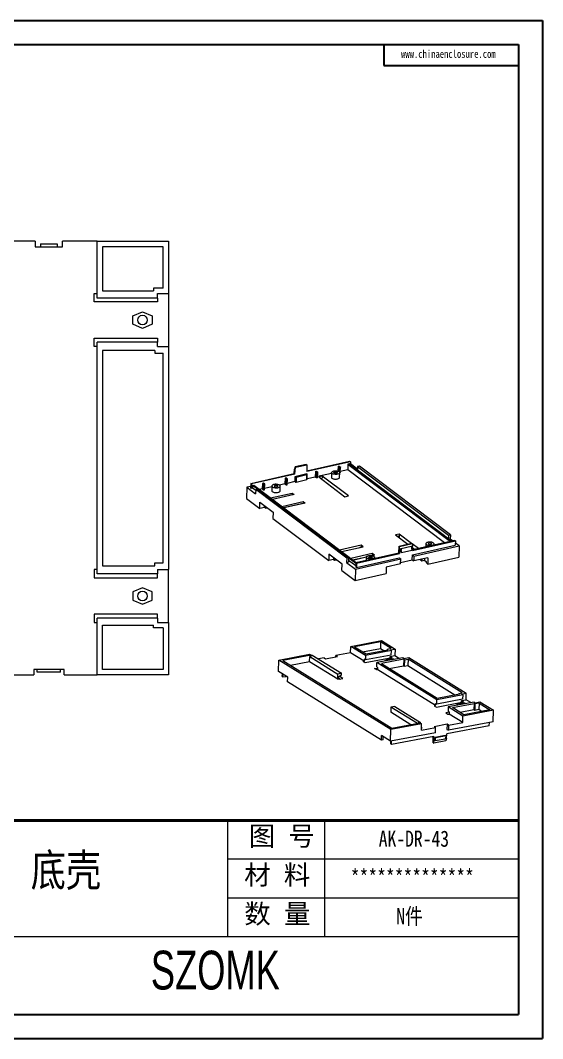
# Model space of a CAD drawing. Header units: inches. Extents: x 2395 to 4256, y 1126 to 1576.
# Drawn here: x 3456.5 to 3646.1, y 1128.8 to 1498.5 of the extents above; entities that cross this region are included whole.
import ezdxf

# ---------------------------------------------------------------- set-up
doc = ezdxf.new("R2010")
doc.units = ezdxf.units.IN
doc.header["$LTSCALE"] = 15
doc.layers.add('文字', color=81, linetype='Continuous')
doc.layers.add('粗实线', color=7, linetype='Continuous', lineweight=30)
doc.layers.add('细实线', color=3, linetype='Continuous', lineweight=9)
doc.styles.get("Standard").update_dxf_attribs({"font": 'txt', "bigfont": 'gbcbig.shx'})
doc.styles.add('宋体', font='', dxfattribs={"width": 0.8, "height": 3.5})
doc.styles.add('长仿宋', font='', dxfattribs={"width": 0.7, "height": 4})
doc.styles.get('宋体').set_extended_font_data('SimSun')
doc.styles.get('长仿宋').set_extended_font_data('SimSun')

msp = doc.modelspace()

# ---------------------------------------------------------------- linework, layer by layer
for p, q in [((3123.19, 1498.53), (3646.14, 1498.53)), ((3646.14, 1498.53), (3646.14, 1128.767)), ((3136.722, 1489.726), (3637.336, 1489.726)), ((3588.426, 1489.726), (3588.426, 1482.084)), ((3637.336, 1489.726), (3637.336, 1137.571)), ((3588.426, 1482.084), (3637.336, 1482.084)), ((3136.722, 1137.571), (3637.336, 1137.571)), ((3123.19, 1128.767), (3646.14, 1128.767))]:
    msp.add_line(p, q)
at = {"color": 7, "linetype": 'Continuous', "lineweight": 15}
for p, q in [((3461.837, 1418.342), (3451.537, 1418.342)), ((3461.837, 1418.342), (3461.837, 1416.342)), ((3461.837, 1416.342), (3471.837, 1416.342)), ((3463.837, 1417.342), (3463.837, 1416.342)), ((3463.837, 1417.342), (3469.837, 1417.342)), ((3469.837, 1417.342), (3469.837, 1416.342)), ((3471.837, 1416.342), (3471.837, 1418.342)), ((3484.337, 1418.342), (3471.837, 1418.342)), ((3484.337, 1418.342), (3510.337, 1418.342)), ((3484.337, 1397.692), (3484.337, 1418.342)), ((3508.337, 1416.342), (3486.337, 1416.342)), ((3486.337, 1416.342), (3486.337, 1400.292)), ((3508.337, 1401.292), (3508.337, 1416.342)), ((3510.337, 1418.342), (3510.337, 1399.292)), ((3483.337, 1396.292), (3483.337, 1399.292)), ((3483.337, 1399.292), (3484.337, 1399.292)), ((3486.337, 1400.292), (3504.837, 1400.292)), ((3504.837, 1401.292), (3504.837, 1400.292)), ((3508.337, 1401.292), (3504.837, 1401.292)), ((3506.337, 1399.292), (3510.337, 1399.292)), ((3506.337, 1397.692), (3506.337, 1399.292)), ((3510.337, 1399.292), (3510.337, 1380.092)), ((3506.337, 1396.292), (3483.337, 1396.292)), ((3506.337, 1397.692), (3484.337, 1397.692)), ((3506.337, 1397.692), (3506.337, 1396.292)), ((3497.337, 1391.192), (3500.837, 1392.692)), ((3497.337, 1388.192), (3497.337, 1391.192)), ((3500.837, 1392.692), (3504.337, 1391.192)), ((3504.337, 1391.192), (3504.337, 1388.192)), ((3500.837, 1386.692), (3497.337, 1388.192)), ((3504.337, 1388.192), (3500.837, 1386.692)), ((3483.337, 1383.092), (3506.337, 1383.092)), ((3483.337, 1380.092), (3483.337, 1383.092)), ((3506.337, 1383.092), (3506.337, 1381.692)), ((3484.337, 1380.092), (3483.337, 1380.092)), ((3484.337, 1297.492), (3484.337, 1381.692)), ((3506.337, 1381.692), (3484.337, 1381.692)), ((3506.337, 1380.092), (3506.337, 1381.692)), ((3506.337, 1380.092), (3510.337, 1380.092)), ((3510.337, 1380.092), (3510.337, 1299.092)), ((3505.337, 1378.692), (3486.337, 1378.692)), ((3486.337, 1378.692), (3486.337, 1300.492)), ((3505.337, 1378.692), (3505.337, 1377.692)), ((3505.337, 1377.692), (3508.337, 1377.692)), ((3508.337, 1301.492), (3508.337, 1377.692)), ((3555.939, 1333.925), (3556.057, 1335.527)), ((3556.224, 1336.367), (3556.057, 1335.527)), ((3556.189, 1333.737), (3556.374, 1336.254)), ((3560.302, 1337.287), (3556.224, 1336.367)), ((3556.224, 1336.367), (3556.374, 1336.254)), ((3556.374, 1336.254), (3560.452, 1337.174)), ((3560.302, 1337.287), (3560.452, 1337.174)), ((3560.452, 1337.174), (3560.516, 1334.712)), ((3560.51, 1334.956), (3576.062, 1338.463)), ((3576.312, 1338.274), (3560.516, 1334.712)), ((3571.86, 1336.595), (3571.816, 1334.806)), ((3571.86, 1336.595), (3572.292, 1336.693)), ((3572.235, 1336.312), (3571.86, 1336.595)), ((3572.292, 1336.693), (3572.668, 1336.409)), ((3572.652, 1334.318), (3572.701, 1336.355)), ((3575.38, 1335.363), (3572.662, 1334.75)), ((3575.43, 1337.4), (3575.38, 1335.363)), ((3610.53, 1308.854), (3575.38, 1335.363)), ((3575.862, 1337.498), (3575.43, 1337.4)), ((3575.43, 1337.4), (3612.648, 1309.331)), ((3613.08, 1309.429), (3575.862, 1337.498)), ((3576.062, 1338.463), (3576.312, 1338.274)), ((3576.312, 1338.274), (3576.285, 1337.179)), ((3576.388, 1337.451), (3576.291, 1337.429)), ((3578.944, 1335.523), (3576.388, 1337.451)), ((3578.968, 1336.483), (3578.936, 1335.18)), ((3579.617, 1336.629), (3578.968, 1336.483)), ((3578.968, 1336.483), (3611.996, 1311.574)), ((3612.645, 1311.721), (3579.617, 1336.629)), ((3540.143, 1330.364), (3555.939, 1333.925)), ((3556.189, 1333.737), (3540.394, 1330.175)), ((3552.602, 1332.253), (3552.553, 1330.216)), ((3553.035, 1332.35), (3552.602, 1332.253)), ((3552.602, 1332.253), (3552.978, 1331.97)), ((3552.978, 1331.97), (3552.928, 1329.933)), ((3553.41, 1332.067), (3553.035, 1332.35)), ((3553.394, 1329.976), (3553.444, 1332.012)), ((3555.939, 1333.925), (3556.189, 1333.737)), ((3556.167, 1332.831), (3556.123, 1331.021)), ((3560.494, 1333.807), (3556.167, 1332.831)), ((3556.167, 1332.831), (3556.292, 1332.737)), ((3556.248, 1330.927), (3556.292, 1332.737)), ((3556.633, 1332.691), (3556.589, 1330.881)), ((3556.589, 1330.881), (3560.484, 1331.759)), ((3556.633, 1332.691), (3560.528, 1333.57)), ((3560.484, 1331.759), (3560.528, 1333.57)), ((3560.619, 1333.713), (3560.494, 1333.807)), ((3560.609, 1331.847), (3560.653, 1333.658)), ((3563.588, 1332.704), (3560.613, 1332.033)), ((3563.637, 1334.741), (3563.588, 1332.704)), ((3563.963, 1332.421), (3563.588, 1332.704)), ((3563.637, 1334.741), (3564.07, 1334.839)), ((3564.013, 1334.458), (3563.637, 1334.741)), ((3564.013, 1334.458), (3563.963, 1332.421)), ((3564.07, 1334.839), (3564.445, 1334.555)), ((3564.429, 1332.464), (3564.479, 1334.501)), ((3569.454, 1334.027), (3564.44, 1332.896)), ((3566.11, 1333.028), (3564.812, 1332.735)), ((3564.812, 1332.735), (3574.32, 1325.564)), ((3565.501, 1332.215), (3566.093, 1332.349)), ((3566.11, 1333.028), (3566.093, 1332.349)), ((3575.618, 1325.857), (3566.11, 1333.028)), ((3569.462, 1334.337), (3569.42, 1332.617)), ((3572.419, 1332.544), (3572.461, 1334.264)), ((3538.739, 1328.962), (3538.64, 1324.888)), ((3540.117, 1329.272), (3538.739, 1328.962)), ((3538.739, 1328.962), (3541.929, 1326.556)), ((3540.143, 1330.364), (3540.105, 1328.78)), ((3540.355, 1328.591), (3540.105, 1328.78)), ((3540.394, 1330.175), (3540.143, 1330.364)), ((3540.394, 1330.175), (3540.355, 1328.591)), ((3540.788, 1328.688), (3540.355, 1328.591)), ((3540.81, 1329.594), (3540.788, 1328.688)), ((3541.959, 1327.805), (3540.788, 1328.688)), ((3540.81, 1329.594), (3541.243, 1329.691)), ((3542.56, 1328.274), (3540.81, 1329.594)), ((3541.243, 1329.691), (3578.461, 1301.623)), ((3541.968, 1328.14), (3541.929, 1326.556)), ((3541.968, 1328.14), (3542.617, 1328.286)), ((3574.996, 1303.231), (3541.968, 1328.14)), ((3542.617, 1328.286), (3575.645, 1303.378)), ((3544.33, 1328.362), (3543.31, 1328.132)), ((3544.38, 1330.399), (3544.33, 1328.362)), ((3544.33, 1328.362), (3544.706, 1328.079)), ((3544.813, 1330.496), (3544.38, 1330.399)), ((3544.38, 1330.399), (3544.755, 1330.116)), ((3544.755, 1330.116), (3544.706, 1328.079)), ((3545.188, 1330.213), (3544.813, 1330.496)), ((3545.172, 1328.122), (3545.222, 1330.158)), ((3547.817, 1329.148), (3545.183, 1328.554)), ((3547.824, 1329.458), (3547.782, 1327.738)), ((3552.553, 1330.216), (3550.549, 1329.764)), ((3550.781, 1327.665), (3550.823, 1329.385)), ((3552.553, 1330.216), (3552.928, 1329.933)), ((3556.123, 1331.021), (3553.405, 1330.408)), ((3556.123, 1331.021), (3556.248, 1330.927)), ((3538.64, 1324.888), (3543.406, 1321.293)), ((3547.326, 1325.103), (3555.162, 1326.87)), ((3555.913, 1326.304), (3548.077, 1324.537)), ((3551.38, 1322.046), (3559.216, 1323.813)), ((3554.711, 1326.033), (3554.713, 1326.094)), ((3555.146, 1326.191), (3554.713, 1326.094)), ((3555.162, 1326.87), (3555.146, 1326.191)), ((3555.207, 1326.145), (3555.146, 1326.191)), ((3555.162, 1326.87), (3555.913, 1326.304)), ((3559.216, 1323.813), (3559.199, 1323.134)), ((3559.216, 1323.813), (3559.966, 1323.247)), ((3574.32, 1325.564), (3575.618, 1325.857)), ((3543.406, 1321.293), (3543.461, 1323.556)), ((3545.137, 1321.684), (3543.406, 1321.293)), ((3543.461, 1323.556), (3548.265, 1319.933)), ((3545.137, 1321.684), (3545.152, 1322.282)), ((3545.538, 1321.382), (3545.137, 1321.684)), ((3545.552, 1321.98), (3545.538, 1321.382)), ((3545.538, 1321.382), (3546.159, 1321.522)), ((3559.199, 1323.134), (3552.069, 1321.526)), ((3559.966, 1323.247), (3552.13, 1321.48)), ((3559.26, 1323.088), (3559.199, 1323.134)), ((3548.265, 1319.933), (3548.21, 1317.67)), ((3548.21, 1317.67), (3568.478, 1302.385)), ((3594.009, 1311.987), (3592.71, 1311.695)), ((3592.71, 1311.695), (3597.184, 1308.32)), ((3593.4, 1311.175), (3593.992, 1311.308)), ((3594.009, 1311.987), (3593.992, 1311.308)), ((3594.142, 1311.195), (3593.992, 1311.308)), ((3598.483, 1308.613), (3594.009, 1311.987)), ((3594.128, 1310.625), (3594.142, 1311.195)), ((3614.219, 1309.686), (3598.884, 1306.228)), ((3598.89, 1305.984), (3614.469, 1309.497)), ((3611.996, 1311.574), (3611.964, 1310.271)), ((3611.996, 1311.574), (3612.645, 1311.721)), ((3612.249, 1310.056), (3612.606, 1310.136)), ((3612.645, 1311.721), (3612.606, 1310.136)), ((3613.438, 1309.509), (3612.606, 1310.136)), ((3614.469, 1309.497), (3614.219, 1309.686)), ((3614.469, 1309.497), (3614.431, 1307.913)), ((3580.233, 1307.962), (3572.397, 1306.195)), ((3573.148, 1305.629), (3580.984, 1307.396)), ((3579.784, 1307.186), (3579.783, 1307.125)), ((3579.784, 1307.186), (3580.217, 1307.283)), ((3580.233, 1307.962), (3580.217, 1307.283)), ((3580.217, 1307.283), (3580.278, 1307.237)), ((3580.984, 1307.396), (3580.233, 1307.962)), ((3593.88, 1305.099), (3594.065, 1307.617)), ((3594.065, 1307.617), (3598.576, 1308.634)), ((3594.065, 1307.617), (3594.215, 1307.504)), ((3594.248, 1306.513), (3594.13, 1304.911)), ((3594.215, 1307.504), (3598.726, 1308.521)), ((3594.248, 1306.513), (3594.215, 1307.504)), ((3594.709, 1306.617), (3594.248, 1306.513)), ((3594.709, 1306.617), (3594.682, 1305.485)), ((3594.932, 1305.297), (3594.682, 1305.485)), ((3598.388, 1307.446), (3594.709, 1306.617)), ((3594.932, 1305.297), (3594.709, 1306.617)), ((3594.932, 1305.297), (3598.611, 1306.126)), ((3598.849, 1307.55), (3598.388, 1307.446)), ((3598.388, 1307.446), (3598.611, 1306.126)), ((3598.576, 1308.634), (3598.726, 1308.521)), ((3598.726, 1308.521), (3598.849, 1307.55)), ((3601.01, 1306.707), (3598.739, 1308.42)), ((3598.89, 1305.984), (3598.849, 1307.55)), ((3598.852, 1304.4), (3614.431, 1307.913)), ((3598.862, 1307.055), (3599.712, 1306.414)), ((3599.352, 1304.022), (3615.797, 1307.73)), ((3603.741, 1308.484), (3603.712, 1307.317)), ((3606.73, 1307.997), (3606.74, 1308.411)), ((3615.797, 1307.73), (3614.451, 1308.745)), ((3615.797, 1307.73), (3615.697, 1303.657)), ((3568.533, 1304.649), (3568.478, 1302.385)), ((3570.209, 1302.776), (3568.478, 1302.385)), ((3573.337, 1301.025), (3568.533, 1304.649)), ((3570.223, 1303.374), (3570.209, 1302.776)), ((3570.209, 1302.776), (3570.609, 1302.474)), ((3570.609, 1302.474), (3570.623, 1303.072)), ((3570.609, 1302.474), (3571.23, 1302.614)), ((3574.996, 1303.231), (3574.957, 1301.647)), ((3575.606, 1301.793), (3574.957, 1301.647)), ((3574.957, 1301.647), (3578.147, 1299.241)), ((3575.645, 1303.378), (3574.996, 1303.231)), ((3575.645, 1303.378), (3575.606, 1301.793)), ((3578.272, 1300.419), (3575.621, 1302.418)), ((3578.294, 1301.324), (3575.643, 1303.323)), ((3584.287, 1304.905), (3576.451, 1303.138)), ((3577.14, 1302.618), (3582.145, 1303.747)), ((3577.202, 1302.572), (3582.116, 1303.68)), ((3578.147, 1299.241), (3594.592, 1302.949)), ((3578.301, 1301.587), (3578.262, 1300.002)), ((3593.88, 1305.099), (3578.301, 1301.587)), ((3578.301, 1301.587), (3578.551, 1301.398)), ((3578.512, 1299.814), (3594.091, 1303.327)), ((3578.551, 1301.398), (3594.13, 1304.911)), ((3582.103, 1303.605), (3582.075, 1302.438)), ((3584.027, 1304.171), (3584.27, 1304.226)), ((3584.179, 1304.145), (3585.037, 1304.339)), ((3584.287, 1304.905), (3584.27, 1304.226)), ((3584.27, 1304.226), (3584.332, 1304.18)), ((3585.037, 1304.339), (3584.287, 1304.905)), ((3585.092, 1303.118), (3585.102, 1303.532)), ((3593.88, 1305.099), (3594.13, 1304.911)), ((3594.091, 1303.327), (3594.592, 1302.949)), ((3594.548, 1301.139), (3594.592, 1302.949)), ((3594.56, 1301.632), (3598.808, 1302.589)), ((3598.808, 1302.589), (3598.852, 1304.4)), ((3598.808, 1302.589), (3599.308, 1302.212)), ((3599.352, 1304.022), (3598.852, 1304.4)), ((3599.352, 1304.022), (3599.308, 1302.212)), ((3604.501, 1303.383), (3599.308, 1302.212)), ((3601.667, 1302.744), (3602.254, 1302.301)), ((3602.268, 1302.879), (3602.254, 1302.301)), ((3602.254, 1302.301), (3603.206, 1302.516)), ((3603.22, 1303.094), (3603.206, 1302.516)), ((3603.206, 1302.516), (3603.956, 1301.95)), ((3603.945, 1301.497), (3603.956, 1301.95)), ((3604.446, 1301.12), (3615.697, 1303.657)), ((3604.501, 1303.383), (3604.446, 1301.12)), ((3483.337, 1299.092), (3483.337, 1296.092)), ((3484.337, 1299.092), (3483.337, 1299.092)), ((3486.337, 1300.492), (3505.337, 1300.492)), ((3505.337, 1300.492), (3505.337, 1301.492)), ((3505.337, 1301.492), (3508.337, 1301.492)), ((3506.337, 1299.092), (3510.337, 1299.092)), ((3506.337, 1299.092), (3506.337, 1297.492)), ((3510.337, 1279.892), (3510.337, 1299.092)), ((3573.282, 1298.762), (3573.337, 1301.025)), ((3573.282, 1298.762), (3578.048, 1295.168)), ((3578.147, 1299.241), (3578.048, 1295.168)), ((3578.262, 1300.002), (3578.512, 1299.814)), ((3578.551, 1301.398), (3578.512, 1299.814)), ((3589.355, 1299.968), (3589.3, 1297.705)), ((3594.548, 1301.139), (3589.355, 1299.968)), ((3603.945, 1301.497), (3604.446, 1301.12)), ((3483.337, 1296.092), (3506.337, 1296.092)), ((3506.337, 1297.492), (3484.337, 1297.492)), ((3506.337, 1296.092), (3506.337, 1297.492)), ((3578.048, 1295.168), (3589.3, 1297.705)), ((3500.837, 1292.492), (3497.337, 1290.992)), ((3497.337, 1290.992), (3497.337, 1287.992)), ((3504.337, 1290.992), (3500.837, 1292.492)), ((3504.337, 1287.992), (3504.337, 1290.992)), ((3497.337, 1287.992), (3500.837, 1286.492)), ((3500.837, 1286.492), (3504.337, 1287.992)), ((3506.337, 1282.892), (3483.337, 1282.892)), ((3483.337, 1282.892), (3483.337, 1279.892)), ((3483.337, 1279.892), (3484.337, 1279.892)), ((3484.337, 1260.842), (3484.337, 1281.492)), ((3506.337, 1281.492), (3484.337, 1281.492)), ((3506.337, 1281.492), (3506.337, 1282.892)), ((3506.337, 1281.492), (3506.337, 1279.892)), ((3506.337, 1279.892), (3510.337, 1279.892)), ((3510.337, 1279.892), (3510.337, 1260.842)), ((3486.337, 1278.892), (3504.837, 1278.892)), ((3486.337, 1262.842), (3486.337, 1278.892)), ((3504.837, 1277.892), (3504.837, 1278.892)), ((3508.337, 1277.892), (3504.837, 1277.892)), ((3508.337, 1277.892), (3508.337, 1262.842)), ((3576.498, 1271.193), (3587.623, 1273.301)), ((3587.284, 1272.818), (3577.871, 1271.034)), ((3587.284, 1272.818), (3587.211, 1270.485)), ((3591.171, 1270.402), (3587.284, 1272.818)), ((3587.623, 1273.301), (3592.543, 1270.243)), ((3550.398, 1266.249), (3561.523, 1268.356)), ((3561.523, 1268.356), (3562.039, 1268.035)), ((3576.426, 1268.861), (3571.077, 1267.847)), ((3576.426, 1268.861), (3576.498, 1271.193)), ((3581.346, 1265.802), (3576.426, 1268.861)), ((3581.832, 1267.878), (3576.498, 1271.193)), ((3577.871, 1271.034), (3582.016, 1268.458)), ((3580.73, 1269.257), (3587.211, 1270.485)), ((3591.245, 1269.661), (3581.832, 1267.878)), ((3582.016, 1268.458), (3589.932, 1269.957)), ((3587.211, 1270.485), (3588.497, 1269.686)), ((3589.674, 1270.118), (3589.667, 1269.907)), ((3591.171, 1270.402), (3589.674, 1270.118)), ((3589.674, 1270.118), (3589.932, 1269.957)), ((3590.832, 1269.918), (3592.543, 1270.243)), ((3591.245, 1269.661), (3590.832, 1269.918)), ((3591.196, 1268.075), (3591.245, 1269.661)), ((3592.543, 1270.243), (3592.471, 1267.91)), ((3550.267, 1262.05), (3550.398, 1266.249)), ((3591.076, 1240.964), (3550.398, 1266.249)), ((3562.039, 1268.035), (3551.77, 1266.09)), ((3551.77, 1266.09), (3591.416, 1241.447)), ((3561.539, 1265.621), (3554.629, 1264.313)), ((3561.539, 1265.621), (3561.597, 1267.488)), ((3571.715, 1259.296), (3561.539, 1265.621)), ((3562.025, 1267.569), (3561.597, 1267.488)), ((3561.597, 1267.488), (3571.773, 1261.162)), ((3562.039, 1268.035), (3562.025, 1267.569)), ((3562.038, 1267.99), (3562.449, 1268.068)), ((3562.449, 1268.068), (3573.142, 1261.422)), ((3566.798, 1267.037), (3564.737, 1266.646)), ((3566.798, 1267.037), (3567.315, 1266.716)), ((3567.315, 1266.716), (3571.594, 1267.526)), ((3571.064, 1267.426), (3571.077, 1267.847)), ((3571.594, 1267.526), (3571.077, 1267.847)), ((3580.918, 1265.721), (3581.346, 1265.802)), ((3581.693, 1265.24), (3580.918, 1265.721)), ((3581.369, 1266.549), (3581.346, 1265.802)), ((3581.782, 1266.292), (3581.369, 1266.549)), ((3591.534, 1267.104), (3581.693, 1265.24)), ((3591.196, 1268.075), (3581.782, 1266.292)), ((3581.832, 1267.878), (3581.782, 1266.292)), ((3585.915, 1263.723), (3585.964, 1265.31)), ((3595.378, 1267.093), (3585.964, 1265.31)), ((3607.711, 1251.792), (3585.964, 1265.31)), ((3595.725, 1266.53), (3587.595, 1264.99)), ((3587.595, 1264.99), (3607.792, 1252.436)), ((3589.018, 1266.116), (3589.011, 1265.887)), ((3589.018, 1266.116), (3590.128, 1266.64)), ((3589.298, 1265.941), (3589.018, 1266.116)), ((3590.128, 1266.64), (3592.013, 1266.683)), ((3590.74, 1266.954), (3590.759, 1267.586)), ((3590.759, 1267.586), (3592.471, 1267.91)), ((3590.759, 1267.586), (3591.534, 1267.104)), ((3592.013, 1266.683), (3592.294, 1266.509)), ((3592.471, 1267.91), (3594.157, 1266.862)), ((3595.791, 1266.836), (3595.378, 1267.093)), ((3595.725, 1266.53), (3595.652, 1264.197)), ((3595.725, 1266.53), (3595.983, 1266.37)), ((3595.791, 1266.836), (3597.502, 1267.16)), ((3595.983, 1266.37), (3595.91, 1264.037)), ((3595.983, 1266.37), (3597.266, 1266.613)), ((3597.266, 1266.613), (3597.194, 1264.28)), ((3616.947, 1254.38), (3597.266, 1266.613)), ((3597.502, 1267.16), (3618.423, 1254.156)), ((3472.337, 1262.842), (3461.337, 1262.842)), ((3461.337, 1262.842), (3461.337, 1260.842)), ((3462.587, 1261.842), (3462.587, 1262.842)), ((3471.087, 1261.842), (3462.587, 1261.842)), ((3471.087, 1261.842), (3471.087, 1262.842)), ((3472.337, 1260.842), (3472.337, 1262.842)), ((3508.337, 1262.842), (3486.337, 1262.842)), ((3553.56, 1260.003), (3550.267, 1262.05)), ((3551.588, 1260.258), (3551.618, 1261.21)), ((3551.847, 1260.098), (3551.876, 1261.05)), ((3571.715, 1259.296), (3571.773, 1261.162)), ((3573.142, 1261.422), (3571.773, 1261.162)), ((3573.123, 1260.815), (3573.142, 1261.422)), ((3585.102, 1263.121), (3586.325, 1263.352)), ((3585.877, 1262.639), (3585.102, 1263.121)), ((3586.305, 1262.72), (3585.877, 1262.639)), ((3586.328, 1263.466), (3585.915, 1263.723)), ((3586.305, 1262.72), (3586.328, 1263.466)), ((3607.225, 1249.716), (3586.305, 1262.72)), ((3590.454, 1263.213), (3595.652, 1264.197)), ((3595.652, 1264.197), (3595.91, 1264.037)), ((3595.91, 1264.037), (3597.194, 1264.28)), ((3597.194, 1264.28), (3614.274, 1253.664)), ((3449.337, 1260.842), (3461.337, 1260.842)), ((3472.337, 1260.842), (3484.337, 1260.842)), ((3510.337, 1260.842), (3484.337, 1260.842)), ((3551.588, 1260.258), (3551.847, 1260.098)), ((3551.847, 1260.098), (3553.043, 1260.324)), ((3553.509, 1258.37), (3553.56, 1260.003)), ((3587.602, 1237.179), (3553.509, 1258.37)), ((3571.715, 1259.296), (3572.143, 1259.377)), ((3572.143, 1259.377), (3572.172, 1260.31)), ((3572.298, 1259.281), (3572.143, 1259.377)), ((3572.153, 1259.699), (3572.702, 1259.357)), ((3572.172, 1260.31), (3573.123, 1260.815)), ((3573.581, 1259.524), (3572.25, 1260.352)), ((3572.298, 1259.281), (3573.581, 1259.524)), ((3617.125, 1253.575), (3607.711, 1251.792)), ((3607.792, 1252.436), (3615.922, 1253.976)), ((3615.664, 1254.136), (3615.657, 1253.926)), ((3615.664, 1254.136), (3616.947, 1254.38)), ((3615.922, 1253.976), (3615.664, 1254.136)), ((3616.711, 1253.832), (3618.423, 1254.156)), ((3616.711, 1253.832), (3617.125, 1253.575)), ((3617.125, 1253.575), (3617.075, 1251.989)), ((3618.35, 1251.824), (3618.423, 1254.156)), ((3607.225, 1249.716), (3607.249, 1250.463)), ((3607.249, 1250.463), (3607.662, 1250.206)), ((3607.572, 1249.154), (3617.414, 1251.018)), ((3617.075, 1251.989), (3607.662, 1250.206)), ((3607.662, 1250.206), (3607.711, 1251.792)), ((3621.257, 1251.007), (3611.844, 1249.223)), ((3613.371, 1248.968), (3621.287, 1250.468)), ((3614.897, 1250.029), (3614.89, 1249.801)), ((3616.007, 1250.554), (3614.897, 1250.029)), ((3614.897, 1250.029), (3615.178, 1249.855)), ((3617.892, 1250.597), (3616.007, 1250.554)), ((3616.619, 1250.867), (3616.639, 1251.5)), ((3616.639, 1251.5), (3618.35, 1251.824)), ((3617.414, 1251.018), (3616.639, 1251.5)), ((3618.173, 1250.422), (3617.892, 1250.597)), ((3620.037, 1250.776), (3618.35, 1251.824)), ((3621.287, 1250.468), (3621.214, 1248.135)), ((3621.257, 1251.007), (3621.67, 1250.75)), ((3621.545, 1250.307), (3621.287, 1250.468)), ((3621.545, 1250.307), (3621.472, 1247.975)), ((3623.043, 1250.591), (3621.545, 1250.307)), ((3621.67, 1250.75), (3623.382, 1251.074)), ((3623.043, 1250.591), (3622.97, 1248.258)), ((3623.043, 1250.591), (3626.93, 1248.175)), ((3623.382, 1251.074), (3628.302, 1248.016)), ((3591.066, 1249.17), (3591.008, 1247.304)), ((3598.325, 1242.756), (3591.008, 1247.304)), ((3592.435, 1249.429), (3591.066, 1249.17)), ((3600.67, 1243.2), (3591.066, 1249.17)), ((3592.435, 1249.429), (3601.837, 1243.586)), ((3607.225, 1249.716), (3606.797, 1249.635)), ((3606.797, 1249.635), (3607.572, 1249.154)), ((3612.204, 1247.266), (3610.982, 1247.034)), ((3610.982, 1247.034), (3611.756, 1246.553)), ((3611.756, 1246.553), (3612.184, 1246.634)), ((3611.844, 1249.223), (3611.794, 1247.637)), ((3611.794, 1247.637), (3612.208, 1247.38)), ((3617.177, 1245.908), (3611.844, 1249.223)), ((3612.208, 1247.38), (3612.184, 1246.634)), ((3617.104, 1243.576), (3612.184, 1246.634)), ((3617.516, 1246.391), (3613.371, 1248.968)), ((3621.214, 1248.135), (3616.23, 1247.191)), ((3628.302, 1248.016), (3617.177, 1245.908)), ((3626.93, 1248.175), (3617.516, 1246.391)), ((3621.472, 1247.975), (3621.214, 1248.135)), ((3622.97, 1248.258), (3621.472, 1247.975)), ((3623.998, 1247.619), (3622.97, 1248.258)), ((3628.171, 1243.817), (3628.302, 1248.016)), ((3602.201, 1243.071), (3591.076, 1240.964)), ((3591.416, 1241.447), (3601.685, 1243.392)), ((3601.837, 1243.586), (3600.895, 1243.407)), ((3600.895, 1243.407), (3601.098, 1243.281)), ((3601.685, 1243.392), (3602.201, 1243.071)), ((3601.828, 1243.303), (3601.837, 1243.586)), ((3602.129, 1240.739), (3602.201, 1243.071)), ((3611.453, 1242.924), (3606.747, 1242.032)), ((3611.453, 1242.924), (3611.395, 1241.058)), ((3611.97, 1242.603), (3611.453, 1242.924)), ((3628.171, 1243.817), (3611.912, 1240.737)), ((3611.97, 1242.603), (3611.912, 1240.737)), ((3611.97, 1242.603), (3617.104, 1243.576)), ((3617.104, 1243.576), (3617.177, 1245.908)), ((3626.748, 1242.343), (3626.786, 1243.555)), ((3587.602, 1237.179), (3587.653, 1238.812)), ((3590.946, 1236.765), (3587.653, 1238.812)), ((3590.946, 1236.765), (3591.076, 1240.964)), ((3607.205, 1239.845), (3590.946, 1236.765)), ((3602.129, 1240.739), (3607.263, 1241.711)), ((3602.155, 1241.581), (3602.379, 1241.624)), ((3602.379, 1241.624), (3602.16, 1241.76)), ((3606.747, 1242.032), (3607.263, 1241.711)), ((3610.795, 1238.857), (3607.158, 1238.168)), ((3607.205, 1239.845), (3607.263, 1241.711)), ((3611.053, 1238.697), (3610.795, 1238.857)), ((3611.215, 1237.777), (3611.344, 1239.425)), ((3626.748, 1242.343), (3611.344, 1239.425)), ((3611.395, 1241.058), (3611.912, 1240.737)), ((3588.244, 1237.3), (3587.602, 1237.179)), ((3588.244, 1237.3), (3588.279, 1238.423)), ((3590.976, 1235.776), (3591.007, 1236.777)), ((3591.234, 1235.615), (3590.976, 1235.776)), ((3606.638, 1238.533), (3591.234, 1235.615)), ((3591.234, 1235.615), (3591.272, 1236.827)), ((3606.423, 1236.151), (3606.383, 1238.485)), ((3606.423, 1236.151), (3606.578, 1236.055)), ((3606.578, 1236.055), (3606.665, 1236.915)), ((3611.038, 1236.9), (3606.578, 1236.055)), ((3606.638, 1238.533), (3606.665, 1236.915)), ((3606.665, 1236.915), (3607.122, 1237.002)), ((3607.158, 1238.168), (3607.122, 1237.002)), ((3607.122, 1237.002), (3607.416, 1238.008)), ((3607.122, 1237.002), (3610.759, 1237.691)), ((3607.416, 1238.008), (3607.158, 1238.168)), ((3611.053, 1238.697), (3607.416, 1238.008)), ((3611.053, 1238.697), (3610.759, 1237.691)), ((3610.759, 1237.691), (3611.215, 1237.777)), ((3611.215, 1237.777), (3611.038, 1236.9))]:
    msp.add_line(p, q, dxfattribs=at)
at = {"color": 8, "linetype": 'Continuous', "lineweight": 15}
msp.add_line((3572.235, 1336.312), (3572.194, 1334.638), dxfattribs=at)
at = {"color": 7, "linetype": 'Continuous', "lineweight": 15, "flags": 128}
for points in [[(3569.663, 1334.007), (3569.535, 1334.131), (3569.47, 1334.263), (3569.47, 1334.396), (3569.535, 1334.525), (3569.662, 1334.644), (3569.846, 1334.748), (3570.079, 1334.833), (3570.35, 1334.894), (3570.648, 1334.929), (3570.96, 1334.937), (3571.272, 1334.917), (3571.57, 1334.87), (3571.842, 1334.798), (3572.075, 1334.704), (3572.259, 1334.593), (3572.387, 1334.469), (3572.453, 1334.337), (3572.453, 1334.204), (3572.388, 1334.075), (3572.26, 1333.956), (3572.076, 1333.852), (3571.843, 1333.768), (3571.572, 1333.707), (3571.274, 1333.671), (3570.962, 1333.663), (3570.65, 1333.684), (3570.352, 1333.731), (3570.081, 1333.802), (3569.847, 1333.896), (3569.663, 1334.007)], [(3572.668, 1336.409), (3572.699, 1336.37), (3572.693, 1336.328), (3572.65, 1336.292), (3572.576, 1336.266), (3572.484, 1336.255), (3572.387, 1336.259), (3572.299, 1336.279), (3572.235, 1336.312)], [(3552.978, 1331.97), (3553.042, 1331.937), (3553.129, 1331.917), (3553.227, 1331.913), (3553.319, 1331.924), (3553.392, 1331.95), (3553.435, 1331.986), (3553.442, 1332.027), (3553.41, 1332.067)], [(3560.609, 1331.847), (3560.608, 1331.842), (3560.6, 1331.821), (3560.583, 1331.802), (3560.557, 1331.785), (3560.524, 1331.771), (3560.484, 1331.759)], [(3560.528, 1333.57), (3560.568, 1333.581), (3560.601, 1333.596), (3560.627, 1333.613), (3560.645, 1333.632), (3560.653, 1333.652), (3560.651, 1333.673), (3560.64, 1333.693), (3560.619, 1333.713)], [(3564.429, 1332.464), (3564.421, 1332.438), (3564.378, 1332.401), (3564.305, 1332.376), (3564.212, 1332.364), (3564.115, 1332.369), (3564.027, 1332.389), (3563.963, 1332.421)], [(3564.445, 1334.555), (3564.477, 1334.516), (3564.47, 1334.474), (3564.427, 1334.438), (3564.354, 1334.412), (3564.262, 1334.401), (3564.164, 1334.405), (3564.077, 1334.425), (3564.013, 1334.458)], [(3569.42, 1332.617), (3569.428, 1332.543), (3569.493, 1332.412), (3569.621, 1332.287), (3569.806, 1332.176), (3570.039, 1332.082), (3570.31, 1332.011), (3570.608, 1331.964), (3570.92, 1331.944), (3571.232, 1331.951), (3571.53, 1331.987), (3571.802, 1332.048), (3572.034, 1332.132), (3572.219, 1332.236), (3572.346, 1332.355), (3572.411, 1332.484), (3572.419, 1332.544)], [(3570.42, 1334.178), (3570.348, 1334.261), (3570.342, 1334.349), (3570.404, 1334.431), (3570.525, 1334.499), (3570.694, 1334.545), (3570.892, 1334.565), (3571.097, 1334.556), (3571.288, 1334.52), (3571.443, 1334.459), (3571.546, 1334.382), (3571.586, 1334.295), (3571.558, 1334.209), (3571.465, 1334.133), (3571.318, 1334.075), (3571.132, 1334.042), (3570.927, 1334.036), (3570.726, 1334.059), (3570.551, 1334.108), (3570.42, 1334.178)], [(3572.652, 1334.318), (3572.643, 1334.292), (3572.6, 1334.255), (3572.527, 1334.229), (3572.46, 1334.219)], [(3544.706, 1328.079), (3544.77, 1328.046), (3544.858, 1328.026), (3544.955, 1328.022), (3545.047, 1328.033), (3545.12, 1328.059), (3545.164, 1328.095), (3545.172, 1328.122)], [(3544.755, 1330.116), (3544.82, 1330.083), (3544.907, 1330.063), (3545.004, 1330.059), (3545.097, 1330.07), (3545.17, 1330.096), (3545.213, 1330.132), (3545.219, 1330.173), (3545.188, 1330.213)], [(3547.782, 1327.738), (3547.791, 1327.664), (3547.856, 1327.533), (3547.984, 1327.408), (3548.168, 1327.297), (3548.401, 1327.204), (3548.673, 1327.132), (3548.971, 1327.085), (3549.283, 1327.065), (3549.595, 1327.072), (3549.893, 1327.108), (3550.164, 1327.169), (3550.397, 1327.253), (3550.581, 1327.357), (3550.708, 1327.476), (3550.773, 1327.605), (3550.781, 1327.665)], [(3550.622, 1329.714), (3550.438, 1329.825), (3550.204, 1329.919), (3549.933, 1329.991), (3549.635, 1330.038), (3549.323, 1330.058), (3549.011, 1330.05), (3548.713, 1330.015), (3548.441, 1329.954), (3548.209, 1329.869), (3548.025, 1329.765), (3547.897, 1329.646), (3547.832, 1329.517), (3547.832, 1329.384), (3547.898, 1329.253), (3548.025, 1329.128), (3548.21, 1329.017), (3548.443, 1328.924), (3548.715, 1328.852), (3549.013, 1328.805), (3549.325, 1328.785), (3549.636, 1328.792), (3549.935, 1328.828), (3550.206, 1328.889), (3550.439, 1328.973), (3550.623, 1329.077), (3550.75, 1329.196), (3550.815, 1329.325), (3550.815, 1329.458), (3550.75, 1329.59), (3550.622, 1329.714)], [(3549.865, 1329.543), (3549.734, 1329.613), (3549.558, 1329.662), (3549.358, 1329.685), (3549.153, 1329.68), (3548.967, 1329.646), (3548.82, 1329.588), (3548.727, 1329.512), (3548.699, 1329.426), (3548.739, 1329.34), (3548.842, 1329.262), (3548.997, 1329.202), (3549.187, 1329.165), (3549.393, 1329.156), (3549.591, 1329.176), (3549.76, 1329.222), (3549.881, 1329.29), (3549.943, 1329.373), (3549.937, 1329.46), (3549.865, 1329.543)], [(3552.928, 1329.933), (3552.992, 1329.9), (3553.08, 1329.88), (3553.177, 1329.876), (3553.269, 1329.887), (3553.343, 1329.913), (3553.386, 1329.949), (3553.394, 1329.976)], [(3603.942, 1308.155), (3604.127, 1308.044), (3604.36, 1307.95), (3604.631, 1307.878), (3604.929, 1307.831), (3605.241, 1307.811), (3605.553, 1307.819), (3605.851, 1307.854), (3606.123, 1307.915), (3606.355, 1308), (3606.54, 1308.104), (3606.667, 1308.223), (3606.732, 1308.352), (3606.732, 1308.485), (3606.666, 1308.617), (3606.539, 1308.741), (3606.354, 1308.852), (3606.121, 1308.946), (3605.849, 1309.017), (3605.551, 1309.064), (3605.239, 1309.085), (3604.928, 1309.077), (3604.63, 1309.041), (3604.358, 1308.98), (3604.125, 1308.896), (3603.941, 1308.792), (3603.814, 1308.673), (3603.749, 1308.544), (3603.749, 1308.411), (3603.814, 1308.279), (3603.942, 1308.155)], [(3604.699, 1308.326), (3604.83, 1308.256), (3605.006, 1308.207), (3605.206, 1308.184), (3605.411, 1308.189), (3605.597, 1308.223), (3605.744, 1308.281), (3605.837, 1308.357), (3605.865, 1308.443), (3605.825, 1308.529), (3605.722, 1308.607), (3605.567, 1308.667), (3605.377, 1308.704), (3605.171, 1308.713), (3604.973, 1308.693), (3604.804, 1308.647), (3604.683, 1308.579), (3604.621, 1308.497), (3604.627, 1308.409), (3604.699, 1308.326)], [(3584.901, 1303.862), (3585.029, 1303.738), (3585.094, 1303.606), (3585.094, 1303.473), (3585.029, 1303.344), (3584.902, 1303.225), (3584.718, 1303.121), (3584.485, 1303.037), (3584.214, 1302.975), (3583.916, 1302.94), (3583.604, 1302.932), (3583.292, 1302.952), (3582.994, 1302.999), (3582.722, 1303.071), (3582.489, 1303.165), (3582.305, 1303.276), (3582.177, 1303.4), (3582.112, 1303.532), (3582.111, 1303.665), (3582.176, 1303.794), (3582.304, 1303.913), (3582.488, 1304.017), (3582.721, 1304.101), (3582.992, 1304.163), (3583.29, 1304.198), (3583.602, 1304.206), (3583.914, 1304.186), (3584.212, 1304.139), (3584.484, 1304.067), (3584.717, 1303.973), (3584.901, 1303.862)], [(3584.144, 1303.691), (3584.216, 1303.608), (3584.222, 1303.52), (3584.161, 1303.438), (3584.039, 1303.37), (3583.87, 1303.324), (3583.672, 1303.304), (3583.467, 1303.313), (3583.276, 1303.349), (3583.121, 1303.41), (3583.018, 1303.487), (3582.978, 1303.574), (3583.006, 1303.66), (3583.099, 1303.736), (3583.246, 1303.794), (3583.432, 1303.828), (3583.637, 1303.833), (3583.838, 1303.81), (3584.013, 1303.761), (3584.144, 1303.691)], [(3590.068, 1266.087), (3590.036, 1266.14), (3590.037, 1266.226), (3590.102, 1266.306), (3590.226, 1266.376), (3590.401, 1266.429), (3590.613, 1266.462), (3590.846, 1266.473), (3591.084, 1266.461), (3591.308, 1266.426), (3591.502, 1266.371), (3591.524, 1266.363)], [(3617.403, 1250.277), (3617.381, 1250.285), (3617.187, 1250.34), (3616.963, 1250.375), (3616.725, 1250.387), (3616.492, 1250.376), (3616.28, 1250.343), (3616.106, 1250.29), (3615.981, 1250.22), (3615.916, 1250.14), (3615.915, 1250.054), (3615.948, 1250.001)]]:
    msp.add_lwpolyline(points, dxfattribs=at)
at = {"color": 7, "linetype": 'Continuous', "lineweight": 15}
for centre in [(3500.837, 1389.692), (3500.837, 1289.492)]:
    msp.add_circle(centre, 1.75, dxfattribs=at)
for centre in [(3556.52, 1333.146), (3556.476, 1331.335)]:
    msp.add_arc(centre, 0.468, 240.81679, 283.98367, dxfattribs=at)
at = {"layer": '粗实线', "color": 7, "lineweight": 40}
msp.add_line((3637.336, 1208.002), (3426.043, 1208.002), dxfattribs=at)
at = {"layer": '细实线', "color": 7}
for p, q in [((3531.69, 1208.002), (3531.69, 1165.743)), ((3566.905, 1208.002), (3566.905, 1166.04)), ((3637.336, 1193.916), (3531.69, 1193.916)), ((3637.336, 1179.83), (3531.69, 1179.83)), ((3637.336, 1165.743), (3320.397, 1165.743))]:
    msp.add_line(p, q, dxfattribs=at)

# ---------------------------------------------------------------- texts
at = {"layer": '文字', "color": 0, "attachment_point": 1, "style": '宋体'}
for s, insert, char_height, width in [('www.chinaenclosure.com', (3594.727, 1487.79), 2.86941, 50.4128), ('{\\H1.111x;AK-DR-43}', (3586.614, 1204.322), 5.28233, 61.06961), ('底壳', (3460.237, 1195.841), 11.7385, 150.0725), ('{\\H1.111x;**************}', (3576.453, 1190.236), 5.28233, 61.06961), ('{\\H1.111x;N件}', (3593.003, 1176.15), 5.28233, 61.06961)]:
    msp.add_mtext(s, dxfattribs=dict(at, insert=insert, char_height=char_height, width=width))
at = {"layer": '粗实线', "insert": (3503.86, 1160.699), "char_height": 14.0862, "width": 157.9628, "attachment_point": 1, "style": '长仿宋'}
msp.add_mtext('{\\fSTXinwei|b0|i0|c134|p2;SZOMK}', dxfattribs=at)
at = {"layer": '细实线', "color": 7, "char_height": 7.0431, "attachment_point": 1}
for s, insert, width in [('{\\fSimSun|b0|i0|c134|p54;图 号}', (3539.434, 1205.864), 35.2155), ('{\\fSimSun|b0|i0|c134|p54;材 料   }', (3537.765, 1191.777), 35.2155), ('{\\fSimSun|b0|i0|c134|p54;数 量}', (3537.799, 1177.622), 31.82162)]:
    msp.add_mtext(s, dxfattribs=dict(at, insert=insert, width=width))

doc.saveas('drawing.dxf')
